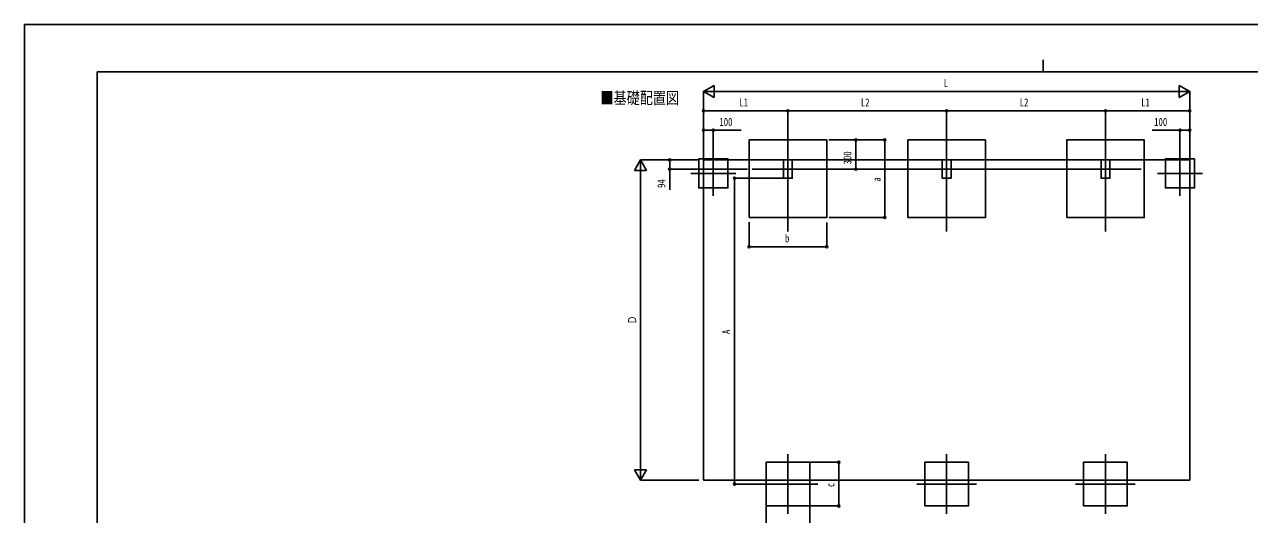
# Model space of a CAD drawing. Units: millimetres, scale not verified. Extents: x -10512 to 10512, y -7425 to 7425.
# Drawn here: x -10512 to 2114, y 2377 to 7425 of the extents above; entities that cross this region are included whole.
import ezdxf
from ezdxf.enums import TextEntityAlignment as Align

# ---------------------------------------------------------------- set-up
doc = ezdxf.new("R2010")
doc.units = ezdxf.units.MM
doc.header["$LTSCALE"] = 30
for name, color, linetype in [('0-2_USER1', 3, 'Continuous'), ('0-3_YKK_11E', 7, 'Continuous'), ('0-4_YKK_12', 2, 'Continuous'), ('0-5_YKK_A1', 4, 'Continuous'), ('0-6_YKK_D', 6, 'Continuous'), ('0-7_YKK_ZWAK', 7, 'Continuous')]:
    doc.layers.add(name, color=color, linetype=linetype)
doc.styles.add('ＭＳ ゴシック', font='')
doc.styles.get('ＭＳ ゴシック').set_extended_font_data('MS Gothic')

msp = doc.modelspace()

# ---------------------------------------------------------------- linework, layer by layer
at = {"layer": '0-3_YKK_11E'}
for points in [[(-2689.68, 6029.67), (-2689.68, 5841.67), (-2599.28, 5841.67), (-2599.28, 6029.67)], [(-1052.68, 6029.67), (-1052.68, 5841.67), (-962.28, 5841.67), (-962.28, 6029.67)], [(584.32, 6029.67), (584.32, 5841.67), (674.72, 5841.67), (674.72, 6029.67)]]:
    msp.add_lwpolyline(points, close=True, dxfattribs=at)
at = {"layer": '0-4_YKK_12'}
for p, q in [((-2644.48, 6249.12), (-2644.48, 5292.47)), ((-1007.48, 6249.12), (-1007.48, 5292.47)), ((629.52, 6249.12), (629.52, 5292.47)), ((-3412.5, 6124.17), (-3412.5, 5659.17)), ((1397.5, 6124.17), (1397.5, 5659.17)), ((-3010.96, 5935.67), (995.96, 5935.67)), ((-3645, 5891.67), (-3180, 5891.67)), ((1630, 5891.67), (1165, 5891.67)), ((-2644.48, 2996.9), (-2644.48, 2381.9)), ((-1007.48, 2996.9), (-1007.48, 2381.9)), ((629.52, 2996.9), (629.52, 2381.9)), ((-2951.98, 2689.4), (-2336.98, 2689.4)), ((-1314.98, 2689.4), (-699.98, 2689.4)), ((322.02, 2689.4), (937.02, 2689.4))]:
    msp.add_line(p, q, dxfattribs=at)
at = {"layer": '0-5_YKK_A1'}
for p, q in [((-3512.5, 6029.67), (1497.5, 6029.67)), ((-3512.5, 6029.67), (-3512.5, 2729.67)), ((1497.5, 6029.67), (1497.5, 2729.67)), ((1497.5, 2729.67), (-3512.5, 2729.67))]:
    msp.add_line(p, q, dxfattribs=at)
for points in [[(-3044.28, 5435.67), (-2244.28, 5435.67), (-2244.28, 6235.67), (-3044.28, 6235.67)], [(-1407.28, 5435.67), (-607.28, 5435.67), (-607.28, 6235.67), (-1407.28, 6235.67)], [(229.72, 5435.67), (1029.72, 5435.67), (1029.72, 6235.67), (229.72, 6235.67)], [(-3562.5, 6041.67), (-3262.5, 6041.67), (-3262.5, 5741.67), (-3562.5, 5741.67)], [(1547.5, 6041.67), (1247.5, 6041.67), (1247.5, 5741.67), (1547.5, 5741.67)], [(-2869.48, 2464.4), (-2419.48, 2464.4), (-2419.48, 2914.4), (-2869.48, 2914.4)], [(-1232.48, 2464.4), (-782.48, 2464.4), (-782.48, 2914.4), (-1232.48, 2914.4)], [(404.52, 2464.4), (854.52, 2464.4), (854.52, 2914.4), (404.52, 2914.4)]]:
    msp.add_lwpolyline(points, close=True, dxfattribs=at)
at = {"layer": '0-6_YKK_D'}
for p, q in [((-3512.5, 6735.67), (-3404.25, 6798.17)), ((-3512.5, 6079.67), (-3512.5, 6736.67)), ((-3512.5, 6735.67), (-3404.25, 6673.17)), ((-3512.5, 6735.67), (-3295.99, 6735.67)), ((-3404.25, 6673.17), (-3404.25, 6798.17)), ((-3387.5, 6735.67), (1372.5, 6735.67)), ((1497.5, 6735.67), (1280.99, 6735.67)), ((1497.5, 6735.67), (1389.25, 6798.17)), ((1389.25, 6798.17), (1389.25, 6673.17)), ((1497.5, 6735.67), (1389.25, 6673.17)), ((1497.5, 6079.67), (1497.5, 6736.67)), ((-3512.5, 6080.67), (-3512.5, 6536.67)), ((-2644.48, 6535.67), (-3512.5, 6535.67)), ((-2644.48, 6250.12), (-2644.48, 6536.67)), ((-2644.48, 6250.12), (-2644.48, 6536.67)), ((-2644.48, 6535.67), (-1007.48, 6535.67)), ((-1007.48, 6250.12), (-1007.48, 6536.67)), ((-1007.48, 6250.12), (-1007.48, 6536.67)), ((629.52, 6535.67), (-1007.48, 6535.67)), ((629.52, 6251.12), (629.52, 6536.67)), ((629.52, 6250.12), (629.52, 6536.67)), ((629.52, 6535.67), (1497.5, 6535.67)), ((1497.5, 6079.67), (1497.5, 6536.67)), ((-3512.5, 6030.67), (-3512.5, 6336.67)), ((-3412.5, 6125.17), (-3412.5, 6336.67)), ((1397.5, 6125.17), (1397.5, 6336.67)), ((1497.5, 6030.67), (1497.5, 6336.67)), ((-2223.55, 6235.67), (-1643.28, 6235.67)), ((-2223.55, 6235.67), (-1943.28, 6235.67)), ((-1944.28, 5935.67), (-1944.28, 6235.67)), ((-1644.28, 5435.67), (-1644.28, 6235.67)), ((-4162.5, 6029.67), (-4225, 5921.42)), ((-3562.5, 6029.67), (-4163.5, 6029.67)), ((-4162.5, 6029.67), (-4100, 5921.42)), ((-4162.5, 6029.67), (-4162.5, 5813.17)), ((-3562.5, 6029.67), (-3863.5, 6029.67)), ((-3061.8, 5935.67), (-3863.5, 5935.67)), ((-4225, 5921.42), (-4100, 5921.42)), ((-4162.5, 2854.67), (-4162.5, 5904.67)), ((-2690.18, 5841.67), (-3195.28, 5841.67)), ((-3194.28, 5841.67), (-3194.28, 2690.7)), ((-2218.46, 5435.67), (-1643.28, 5435.67)), ((-3044.28, 5388.58), (-3044.28, 5134.67)), ((-2244.28, 5386.66), (-2244.28, 5134.67)), ((-3044.28, 5135.67), (-2244.28, 5135.67)), ((-4162.5, 2729.67), (-4162.5, 2946.18)), ((-2418.48, 2914.4), (-2118.48, 2914.4)), ((-2119.48, 2464.4), (-2119.48, 2914.4)), ((-4162.5, 2729.67), (-4225, 2837.93)), ((-4100, 2837.93), (-4225, 2837.93)), ((-4162.5, 2729.67), (-4100, 2837.93)), ((-3562.5, 2729.67), (-4163.5, 2729.67)), ((-2952.98, 2690.7), (-3195.28, 2690.7)), ((-2869.48, 2463.4), (-2869.48, 2263.4)), ((-2419.48, 2463.4), (-2419.48, 2263.4)), ((-2418.48, 2464.4), (-2118.48, 2464.4))]:
    msp.add_line(p, q, dxfattribs=at)
for points in [[(-3512.5, 6335.67), (-3412.5, 6335.67), (-3126, 6335.67)], [(1497.5, 6335.67), (1397.5, 6335.67), (1111, 6335.67)], [(-3862.5, 6029.67), (-3862.5, 5935.67), (-3862.5, 5721.17)]]:
    msp.add_lwpolyline(points, dxfattribs=at)
for centre in [(-3512.5, 6535.67), (-2644.48, 6535.67), (-2644.48, 6535.67), (-1007.48, 6535.67), (-1007.48, 6535.67), (629.52, 6535.67), (629.52, 6535.67), (1497.5, 6535.67), (-3512.5, 6335.67), (-3412.5, 6335.67), (1397.5, 6335.67), (1497.5, 6335.67), (-1944.28, 6235.67), (-1644.28, 6235.67), (-3862.5, 6029.67), (-3862.5, 5935.67), (-1944.28, 5935.67), (-3194.28, 5841.67), (-1644.28, 5435.67), (-3044.28, 5135.67), (-2244.28, 5135.67), (-2119.48, 2914.4), (-3194.28, 2690.7), (-2119.48, 2464.4)]:
    msp.add_circle(centre, 10.62, dxfattribs=at)
at = {"layer": '0-7_YKK_ZWAK'}
for p, q in [((-12.45, 7062.5), (-12.45, 6937.5)), ((9737.55, 6937.5), (-9762.45, 6937.5)), ((-9762.45, -6312.5), (-9762.45, 6937.5))]:
    msp.add_line(p, q, dxfattribs=at)
msp.add_lwpolyline([(-10512.5, -7425), (10512.5, -7425), (10512.5, 7425), (-10512.5, 7425)], close=True, dxfattribs=at)

# ---------------------------------------------------------------- texts
at = {"layer": '0-2_USER1', "style": 'ＭＳ ゴシック', "width": 0.8}
msp.add_text('■基礎配置図', height=123.8, dxfattribs=at).set_placement((-4576, 6569.43), align=Align.BOTTOM_LEFT)
at = {"layer": '0-6_YKK_D', "style": 'ＭＳ ゴシック', "width": 0.8}
for s, p in [('L', (-1037.5, 6755.67)), ('L1', (-3144.49, 6555.67)), ('L2', (-1891.98, 6555.67)), ('L2', (-254.98, 6555.67)), ('L1', (997.51, 6555.67)), ('100', (-3350, 6355.67)), ('100', (1131, 6355.67)), ('b', (-2674.28, 5155.67))]:
    msp.add_text(s, height=82.48, dxfattribs=at).set_placement(p, align=Align.BOTTOM_LEFT)
for s, p in [('300', (-1964.28, 5983.67)), ('94', (-3882.5, 5741.17)), ('a', (-1664.28, 5805.67)), ('Ｄ', (-4182.5, 4334.67)), ('A', (-3214.28, 4236.19)), ('c', (-2139.48, 2659.4))]:
    msp.add_text(s, height=82.48, rotation=90, dxfattribs=at).set_placement(p, align=Align.BOTTOM_LEFT)

doc.saveas('drawing.dxf')
